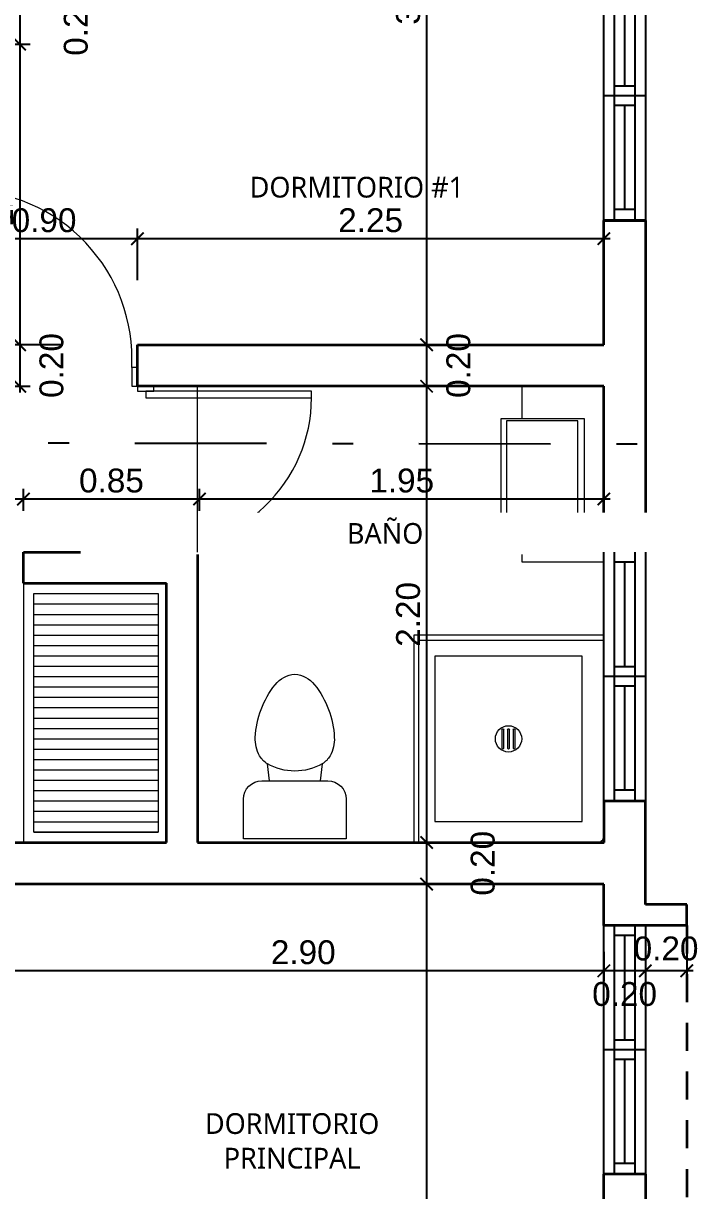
# Model space of a CAD drawing. Header units: feet. Extents: x -417 to 46, y -646 to -218.
# Drawn here: x -61.25 to -58.02, y -493.01 to -487.38 of the extents above; entities that cross this region are included whole.
import ezdxf

# ---------------------------------------------------------------- set-up
doc = ezdxf.new("R2010")
doc.units = ezdxf.units.FT
doc.header["$MEASUREMENT"] = 0
doc.linetypes.add('DASHDOT', pattern=[25.4, 12.7, -6.35, 0, -6.35])
doc.linetypes.add('HIDDEN', pattern=[0.375, 0.25, -0.125])
for name, color, linetype, lineweight in [('A-WALL', 4, 'Continuous', 25), ('closet', 8, 'Continuous', 5), ('DIM-COTAS', 1, 'Continuous', 5), ('I-FURN', 2, 'Continuous', 0), ('P-SANR-FIXT', 2, 'Continuous', 9), ('Piso', 8, 'Continuous', 9), ('puertas', 8, 'Continuous', 9), ('TXT', 2, 'Continuous', 9)]:
    doc.layers.add(name, color=color, linetype=linetype, lineweight=lineweight)
for name, color, linetype in [('DIM', 10, 'Continuous'), ('GRDUTIY', 5, 'Continuous'), ('MB3', 8, 'Continuous'), ('PERT-VENT', 2, 'Continuous')]:
    doc.layers.add(name, color=color, linetype=linetype)
doc.styles.add('ads', font='trebuc.ttf', dxfattribs={"height": 0.14})
doc.styles.get("Standard").update_dxf_attribs({"font": 'arial.ttf', "height": 0.115})
doc.dimstyles.new('KEILY', dxfattribs={"dimtxt": 0.115, "dimasz": 0.06, "dimexe": 0.05, "dimexo": 0.2, "dimgap": 0.03, "dimtad": 1, "dimzin": 1, "dimdsep": 46, "dimtxsty": 'Standard', "dimblk": 'ARCHTICK', "dimcen": 2.5, "dimdle": 0.03, "dimclrd": 256, "dimclre": 256, "dimclrt": 7, "dimadec": 0, "dimazin": 0, "dimtfac": 1, "dimtmove": 2, "dimatfit": 3, "dimfxl": 0.2, "dimfxlon": 1, "dimtolj": 1, "dimtzin": 1, "dimarcsym": 0})
pattern_1 = [(180, (-60.599084, -491.277455), (-2e-17, 0.05), [])]

# ---------------------------------------------------------------- blocks, each defined once
blk = doc.blocks.new('bath_sink_6127 - bath_sink_6127-542651-Nivel 1')
at = {"layer": 'I-FURN'}
for p, q in [((0.2933, 0.2442), (0.2933, 0.4)), ((0.3949, 0.2442), (-0.0052, 0.2442)), ((-0.0052, 0.2442), (-0.0052, -0.2448)), ((0.0254, -0.2336), (0.0254, 0.233)), ((0.0254, 0.233), (0.3695, 0.233)), ((0.3695, 0.233), (0.3695, -0.2336)), ((0.3949, -0.2448), (0.3949, 0.2442)), ((-0.0052, -0.2448), (0.3949, -0.2448)), ((0.3695, -0.2336), (0.0254, -0.2336)), ((0.2933, -0.448), (0.2933, -0.2448)), ((-0.1, -0.448), (0.2933, -0.448))]:
    blk.add_line(p, q, dxfattribs=at)
blk = doc.blocks.new('Toilet_-_Tank_-_3D_4840 - 17_ High_ Seat Not Visible-536545-Nivel 1')
at = {"layer": 'P-SANR-FIXT'}
for p, q in [((0.2476, 0.4889), (-0.2476, 0.4889)), ((-0.2476, 0.4889), (-0.2476, 0.2984)), ((0.2476, 0.2984), (0.2476, 0.4889)), ((-0.1587, 0.2096), (-0.1228, 0.2096)), ((-0.1228, 0.2096), (-0.1323, 0.127)), ((-0.1228, 0.2096), (0.1228, 0.2096)), ((0.1323, 0.127), (0.1228, 0.2096)), ((0.1228, 0.2096), (0.1588, 0.2096))]:
    blk.add_line(p, q, dxfattribs=at)
for centre, radius, start, end in [((-0.1587, 0.2984), 0.0889, 180, 270), ((0.1588, 0.2984), 0.0889, 270, 360), ((-0.0827, 0.0408), 0.0995, 119.8981, 151.0596), ((0.0005, -0.104), 0.2664, 90.1019, 119.8981), ((-0.0005, -0.104), 0.2664, 60.1019, 89.8981), ((0.0827, 0.0408), 0.0995, 28.9404, 60.1019), ((-0.0233, 0.0079), 0.1674, 151.0596, 182.709), ((0.0233, 0.0079), 0.1674, 357.291, 28.9404), ((0.2505, 0.0209), 0.4415, 182.709, 218.5058), ((-0.2505, 0.0209), 0.4415, 321.4942, 357.291), ((0.0113, -0.1694), 0.1359, 218.5058, 265.219), ((-0.0113, -0.1694), 0.1359, 274.781, 321.4942)]:
    blk.add_arc(centre, radius, start, end, dxfattribs=at)
blk = doc.blocks.new('Shower_Stall_9385 - 1-684532-Nivel 1')
at = {"layer": 'P-SANR-FIXT'}
for p, q in [((-0.5762, 0.5334), (0.4238, 0.5334)), ((-0.5762, -0.381), (-0.5762, 0.5334)), ((0.4238, 0.508), (-0.5508, 0.508)), ((-0.5508, -0.381), (-0.5508, 0.508)), ((-0.4746, -0.2794), (-0.4746, 0.4318)), ((-0.4746, 0.4318), (0.3222, 0.4318)), ((0.3222, 0.4318), (0.3222, -0.2794)), ((-0.1208, 0.1079), (-0.0316, 0.1079)), ((-0.0316, 0.0991), (-0.1208, 0.0991)), ((-0.1208, 0.0806), (-0.0316, 0.0806)), ((-0.0316, 0.0718), (-0.1208, 0.0718)), ((-0.1208, 0.0533), (-0.0316, 0.0533)), ((-0.0316, 0.0445), (-0.1208, 0.0445)), ((0.3222, -0.2794), (-0.4746, -0.2794)), ((-0.5762, -0.381), (-0.5508, -0.381)), ((-0.5508, -0.381), (0.3984, -0.381))]:
    blk.add_line(p, q, dxfattribs=at)
for centre, radius, start, end in [((-0.0762, 0.0762), 0.0635, 360, 180), ((-0.0762, 0.0762), 0.0635, 0, 180), ((-0.0762, 0.0762), 0.0635, 180, 360), ((-0.0762, 0.0762), 0.0635, 180, 360), ((-0.1208, 0.1035), 0.00444, 90, 270), ((-0.1208, 0.0762), 0.00444, 90, 270), ((-0.0316, 0.1035), 0.00444, 270, 90), ((-0.0316, 0.0762), 0.00444, 270, 90), ((-0.1208, 0.0489), 0.00444, 90, 270), ((-0.0316, 0.0489), 0.00444, 270, 90), ((0.3984, -0.3556), 0.0254, 270, 360)]:
    blk.add_arc(centre, radius, start, end, dxfattribs=at)
blk = doc.blocks.new('A$C4D292AF4')
at = {"layer": 'puertas'}
for points in [[(0.03, 0.05), (0.07, 0.05), (0.07, 1.05), (0.03, 1.05)], [(0, 0), (0.03, 0), (0.03, 0.1), (0, 0.1)], [(0.97, 0), (1, 0), (1, 0.1), (0.97, 0.1)]]:
    blk.add_lwpolyline(points, close=True, dxfattribs=at)
blk.add_arc((0.0677, 0.1465), 0.9035, 357.04812, 89.85557, dxfattribs=at)
blk = doc.blocks.new('A$C18ED6237')
at = {"layer": 'PERT-VENT', "extrusion": (-2.36783e-12, 8.94772e-16, -1)}
for p, q in [((1.2, 0.2), (0, 0.2)), ((0.6, 0.2), (0.6, 0)), ((1.2, 0.15), (0, 0.15)), ((0.0538, 0.05), (0.0538, 0.15)), ((0.5533, 0.15), (0.5533, 0.05)), ((0.6467, 0.15), (0.6467, 0.05)), ((0.5533, 0.1), (0.0538, 0.1)), ((1.1533, 0.1), (0.6467, 0.1)), ((1.2, 0.05), (0, 0.05)), ((0, 0), (1.2, 0))]:
    blk.add_line(p, q, dxfattribs=at)
at = {"layer": 'PERT-VENT'}
blk.add_line((1.1533, 0.05), (1.1533, 0.15), dxfattribs=at)
blk = doc.blocks.new('_ArchTick')
at = {"layer": 'DIM-COTAS', "color": 0, "const_width": 0.15}
blk.add_lwpolyline([(-0.5, -0.5), (0.5, 0.5)], dxfattribs=at)
blk = doc.blocks.new('*D1824')
at = {"layer": 'Defpoints', "color": 0, "transparency": 16777216}
for p in [(-58.0065, -488.3275), (-58.2065, -488.9275), (-57.5728, -488.9275)]:
    blk.add_point(p, dxfattribs=at)
at = {"layer": 'DIM', "lineweight": -2, "transparency": 16777216}
for p, q in [((-57.7728, -488.3275), (-57.5228, -488.3275)), ((-57.5728, -488.2975), (-57.5728, -488.9575)), ((-57.7728, -488.9275), (-57.5228, -488.9275))]:
    blk.add_line(p, q, dxfattribs=at)
at = {"layer": 'DIM', "lineweight": -2, "transparency": 16777216, "xscale": 0.06, "yscale": 0.06, "zscale": 0.06}
for p, rotation in [((-57.5728, -488.3275), 90), ((-57.5728, -488.9275), 270)]:
    blk.add_blockref('_ArchTick', p, dxfattribs=dict(at, rotation=rotation))
at = {"layer": 'DIM', "color": 7, "transparency": 16777216, "insert": (-57.6615, -488.6275), "char_height": 0.115, "attachment_point": 5, "rotation": 90}
blk.add_mtext('\\A1;0.60', dxfattribs=at)
blk = doc.blocks.new('*D1825')
at = {"layer": 'Defpoints', "color": 0, "transparency": 16777216}
for p in [(-58.2065, -488.9275), (-58.2065, -489.1275), (-57.5728, -489.1275)]:
    blk.add_point(p, dxfattribs=at)
at = {"layer": 'DIM', "lineweight": -2, "transparency": 16777216}
for p, q in [((-57.7728, -488.9275), (-57.5228, -488.9275)), ((-57.5728, -488.8975), (-57.5728, -489.1575)), ((-57.7728, -489.1275), (-57.5228, -489.1275))]:
    blk.add_line(p, q, dxfattribs=at)
at = {"layer": 'DIM', "lineweight": -2, "transparency": 16777216, "xscale": 0.06, "yscale": 0.06, "zscale": 0.06}
for p, rotation in [((-57.5728, -488.9275), 90), ((-57.5728, -489.1275), 270)]:
    blk.add_blockref('_ArchTick', p, dxfattribs=dict(at, rotation=rotation))
at = {"layer": 'DIM', "color": 7, "transparency": 16777216, "insert": (-57.3016, -489.0275), "char_height": 0.115, "attachment_point": 5, "rotation": 90}
blk.add_mtext('\\A1;0.20', dxfattribs=at)
blk = doc.blocks.new('*D1826')
at = {"layer": 'Defpoints', "color": 0, "transparency": 16777216}
for p in [(-58.2065, -489.1275), (-58.0065, -489.9275), (-57.5728, -489.9275)]:
    blk.add_point(p, dxfattribs=at)
at = {"layer": 'DIM', "lineweight": -2, "transparency": 16777216}
for p, q in [((-57.5728, -489.0975), (-57.5728, -489.9575)), ((-57.7728, -489.1275), (-57.5228, -489.1275)), ((-57.7728, -489.9275), (-57.5228, -489.9275))]:
    blk.add_line(p, q, dxfattribs=at)
at = {"layer": 'DIM', "lineweight": -2, "transparency": 16777216, "xscale": 0.06, "yscale": 0.06, "zscale": 0.06}
for p, rotation in [((-57.5728, -489.1275), 90), ((-57.5728, -489.9275), 270)]:
    blk.add_blockref('_ArchTick', p, dxfattribs=dict(at, rotation=rotation))
at = {"layer": 'DIM', "color": 7, "transparency": 16777216, "insert": (-57.6615, -489.5275), "char_height": 0.115, "attachment_point": 5, "rotation": 90}
blk.add_mtext('\\A1;0.80', dxfattribs=at)
blk = doc.blocks.new('*D1828')
at = {"layer": 'Defpoints', "color": 0, "transparency": 16777216}
for p in [(-58.0065, -491.1275), (-58.2919, -491.3279), (-57.5728, -491.3279)]:
    blk.add_point(p, dxfattribs=at)
at = {"layer": 'DIM', "lineweight": -2, "transparency": 16777216}
for p, q in [((-57.7728, -491.1275), (-57.5228, -491.1275)), ((-57.5728, -491.0975), (-57.5728, -491.3579)), ((-57.7728, -491.3279), (-57.5228, -491.3279))]:
    blk.add_line(p, q, dxfattribs=at)
at = {"layer": 'DIM', "lineweight": -2, "transparency": 16777216, "xscale": 0.06, "yscale": 0.06, "zscale": 0.06}
for p, rotation in [((-57.5728, -491.1275), 90), ((-57.5728, -491.3279), 270)]:
    blk.add_blockref('_ArchTick', p, dxfattribs=dict(at, rotation=rotation))
at = {"layer": 'DIM', "color": 7, "transparency": 16777216, "insert": (-57.6911, -491.0919), "char_height": 0.115, "attachment_point": 5, "rotation": 90}
blk.add_mtext('\\A1;0.20', dxfattribs=at)
blk = doc.blocks.new('*D1831')
at = {"layer": 'Defpoints', "color": 0, "transparency": 16777216}
for p in [(-58.0065, -492.9275), (-58.2065, -495.4275), (-57.5728, -495.4275)]:
    blk.add_point(p, dxfattribs=at)
at = {"layer": 'DIM', "lineweight": -2, "transparency": 16777216}
for p, q in [((-57.7728, -492.9275), (-57.5228, -492.9275)), ((-57.5728, -492.8975), (-57.5728, -495.4575)), ((-57.7728, -495.4275), (-57.5228, -495.4275))]:
    blk.add_line(p, q, dxfattribs=at)
at = {"layer": 'DIM', "lineweight": -2, "transparency": 16777216, "xscale": 0.06, "yscale": 0.06, "zscale": 0.06}
for p, rotation in [((-57.5728, -492.9275), 90), ((-57.5728, -495.4275), 270)]:
    blk.add_blockref('_ArchTick', p, dxfattribs=dict(at, rotation=rotation))
at = {"layer": 'DIM', "color": 7, "transparency": 16777216, "insert": (-57.6615, -494.1775), "char_height": 0.115, "attachment_point": 5, "rotation": 90}
blk.add_mtext('\\A1;2.50', dxfattribs=at)
blk = doc.blocks.new('*D1838')
at = {"layer": 'Defpoints', "color": 0, "transparency": 16777216}
for p in [(-58.2919, -491.3279), (-58.2927, -491.5279), (-57.5728, -491.5279)]:
    blk.add_point(p, dxfattribs=at)
at = {"layer": 'DIM', "lineweight": -2, "transparency": 16777216}
for p, q in [((-57.5728, -491.2979), (-57.5728, -491.5579)), ((-57.7728, -491.3279), (-57.5228, -491.3279)), ((-57.7728, -491.5279), (-57.5228, -491.5279))]:
    blk.add_line(p, q, dxfattribs=at)
at = {"layer": 'DIM', "lineweight": -2, "transparency": 16777216, "xscale": 0.06, "yscale": 0.06, "zscale": 0.06}
for p, rotation in [((-57.5728, -491.3279), 90), ((-57.5728, -491.5279), 270)]:
    blk.add_blockref('_ArchTick', p, dxfattribs=dict(at, rotation=rotation))
at = {"layer": 'DIM', "color": 7, "transparency": 16777216, "insert": (-57.7316, -491.4279), "char_height": 0.115, "attachment_point": 5, "rotation": 90}
blk.add_mtext('\\A1;0.20', dxfattribs=at)
blk = doc.blocks.new('*D1839')
at = {"layer": 'Defpoints', "color": 0, "transparency": 16777216}
for p in [(-58.2927, -491.5279), (-57.8927, -491.6275), (-57.5728, -491.6275)]:
    blk.add_point(p, dxfattribs=at)
at = {"layer": 'DIM', "lineweight": -2, "transparency": 16777216}
for p, q in [((-57.7728, -491.5279), (-57.5228, -491.5279)), ((-57.5728, -491.4979), (-57.5728, -491.6575)), ((-57.6927, -491.6275), (-57.5228, -491.6275))]:
    blk.add_line(p, q, dxfattribs=at)
at = {"layer": 'DIM', "lineweight": -2, "transparency": 16777216, "xscale": 0.06, "yscale": 0.06, "zscale": 0.06}
for p, rotation in [((-57.5728, -491.5279), 90), ((-57.5728, -491.6275), 270)]:
    blk.add_blockref('_ArchTick', p, dxfattribs=dict(at, rotation=rotation))
at = {"layer": 'DIM', "color": 7, "transparency": 16777216, "insert": (-57.3016, -491.5777), "char_height": 0.115, "attachment_point": 5, "rotation": 90}
blk.add_mtext('\\A1;0.10', dxfattribs=at)
blk = doc.blocks.new('*D1956')
at = {"layer": 'Defpoints', "color": 0, "transparency": 16777216}
for p in [(-59.0152, -485.5275), (-59.3042, -488.9275), (-59.0152, -488.9275)]:
    blk.add_point(p, dxfattribs=at)
at = {"layer": 'DIM', "lineweight": -2, "transparency": 16777216}
for p, q in [((-59.3042, -485.4975), (-59.3042, -488.9575)), ((-59.2152, -485.5275), (-59.3542, -485.5275)), ((-59.2152, -488.9275), (-59.3542, -488.9275))]:
    blk.add_line(p, q, dxfattribs=at)
at = {"layer": 'DIM', "lineweight": -2, "transparency": 16777216, "xscale": 0.06, "yscale": 0.06, "zscale": 0.06}
for p, rotation in [((-59.3042, -485.5275), 90), ((-59.3042, -488.9275), 270)]:
    blk.add_blockref('_ArchTick', p, dxfattribs=dict(at, rotation=rotation))
at = {"layer": 'DIM', "color": 7, "transparency": 16777216, "insert": (-59.3929, -487.2275), "char_height": 0.115, "attachment_point": 5, "rotation": 90}
blk.add_mtext('\\A1;3.40', dxfattribs=at)
blk = doc.blocks.new('*D1957')
at = {"layer": 'Defpoints', "color": 0, "transparency": 16777216}
for p in [(-59.0152, -488.9275), (-59.3839, -489.1275), (-59.3042, -489.1275)]:
    blk.add_point(p, dxfattribs=at)
at = {"layer": 'DIM', "lineweight": -2, "transparency": 16777216}
for p, q in [((-59.2152, -488.9275), (-59.3542, -488.9275)), ((-59.3042, -488.8975), (-59.3042, -489.1575)), ((-59.3042, -489.1275), (-59.2542, -489.1275))]:
    blk.add_line(p, q, dxfattribs=at)
at = {"layer": 'DIM', "lineweight": -2, "transparency": 16777216, "xscale": 0.06, "yscale": 0.06, "zscale": 0.06}
for p, rotation in [((-59.3042, -488.9275), 90), ((-59.3042, -489.1275), 270)]:
    blk.add_blockref('_ArchTick', p, dxfattribs=dict(at, rotation=rotation))
at = {"layer": 'DIM', "color": 7, "transparency": 16777216, "insert": (-59.1504, -489.0275), "char_height": 0.115, "attachment_point": 5, "rotation": 90}
blk.add_mtext('\\A1;0.20', dxfattribs=at)
blk = doc.blocks.new('*D1958')
at = {"layer": 'Defpoints', "color": 0, "transparency": 16777216}
for p in [(-59.3839, -489.1275), (-59.5532, -491.3279), (-59.3042, -491.3279)]:
    blk.add_point(p, dxfattribs=at)
at = {"layer": 'DIM', "lineweight": -2, "transparency": 16777216}
for p, q in [((-59.3042, -489.0975), (-59.3042, -491.3579)), ((-59.3042, -489.1275), (-59.2542, -489.1275)), ((-59.3532, -491.3279), (-59.2542, -491.3279))]:
    blk.add_line(p, q, dxfattribs=at)
at = {"layer": 'DIM', "lineweight": -2, "transparency": 16777216, "xscale": 0.06, "yscale": 0.06, "zscale": 0.06}
for p, rotation in [((-59.3042, -489.1275), 90), ((-59.3042, -491.3279), 270)]:
    blk.add_blockref('_ArchTick', p, dxfattribs=dict(at, rotation=rotation))
at = {"layer": 'DIM', "color": 7, "transparency": 16777216, "insert": (-59.3929, -490.2277), "char_height": 0.115, "attachment_point": 5, "rotation": 90}
blk.add_mtext('\\A1;2.20', dxfattribs=at)
blk = doc.blocks.new('*D1959')
at = {"layer": 'Defpoints', "color": 0, "transparency": 16777216}
for p in [(-59.5532, -491.3279), (-59.5632, -491.5279), (-59.3042, -491.5279)]:
    blk.add_point(p, dxfattribs=at)
at = {"layer": 'DIM', "lineweight": -2, "transparency": 16777216}
for p, q in [((-59.3042, -491.2979), (-59.3042, -491.5579)), ((-59.3532, -491.3279), (-59.2542, -491.3279)), ((-59.3632, -491.5279), (-59.2542, -491.5279))]:
    blk.add_line(p, q, dxfattribs=at)
at = {"layer": 'DIM', "lineweight": -2, "transparency": 16777216, "xscale": 0.06, "yscale": 0.06, "zscale": 0.06}
for p, rotation in [((-59.3042, -491.3279), 90), ((-59.3042, -491.5279), 270)]:
    blk.add_blockref('_ArchTick', p, dxfattribs=dict(at, rotation=rotation))
at = {"layer": 'DIM', "color": 7, "transparency": 16777216, "insert": (-59.033, -491.4279), "char_height": 0.115, "attachment_point": 5, "rotation": 90}
blk.add_mtext('\\A1;0.20', dxfattribs=at)
blk = doc.blocks.new('*D1960')
at = {"layer": 'Defpoints', "color": 0, "transparency": 16777216}
for p in [(-59.5632, -491.5279), (-59.7724, -495.4275), (-59.3042, -495.4275)]:
    blk.add_point(p, dxfattribs=at)
at = {"layer": 'DIM', "lineweight": -2, "transparency": 16777216}
for p, q in [((-59.3632, -491.5279), (-59.2542, -491.5279)), ((-59.3042, -491.4979), (-59.3042, -495.4575)), ((-59.5042, -495.4275), (-59.2542, -495.4275))]:
    blk.add_line(p, q, dxfattribs=at)
at = {"layer": 'DIM', "lineweight": -2, "transparency": 16777216, "xscale": 0.06, "yscale": 0.06, "zscale": 0.06}
for p, rotation in [((-59.3042, -491.5279), 90), ((-59.3042, -495.4275), 270)]:
    blk.add_blockref('_ArchTick', p, dxfattribs=dict(at, rotation=rotation))
at = {"layer": 'DIM', "color": 7, "transparency": 16777216, "insert": (-59.3929, -493.4777), "char_height": 0.115, "attachment_point": 5, "rotation": 90}
blk.add_mtext('\\A1;3.90', dxfattribs=at)
blk = doc.blocks.new('*D1962')
at = {"layer": 'Defpoints', "color": 0, "transparency": 16777216}
for p in [(-61.7991, -487.2775), (-61.5991, -487.4775), (-61.2667, -487.4775)]:
    blk.add_point(p, dxfattribs=at)
at = {"layer": 'DIM', "lineweight": -2, "transparency": 16777216}
for p, q in [((-61.2667, -487.2475), (-61.2667, -487.5075)), ((-61.4667, -487.2775), (-61.2167, -487.2775)), ((-61.3991, -487.4775), (-61.2167, -487.4775))]:
    blk.add_line(p, q, dxfattribs=at)
at = {"layer": 'DIM', "lineweight": -2, "transparency": 16777216, "xscale": 0.06, "yscale": 0.06, "zscale": 0.06}
for p, rotation in [((-61.2667, -487.2775), 90), ((-61.2667, -487.4775), 270)]:
    blk.add_blockref('_ArchTick', p, dxfattribs=dict(at, rotation=rotation))
at = {"layer": 'DIM', "color": 7, "transparency": 16777216, "insert": (-60.9956, -487.3775), "char_height": 0.115, "attachment_point": 5, "rotation": 90}
blk.add_mtext('\\A1;0.20', dxfattribs=at)
blk = doc.blocks.new('*D1963')
at = {"layer": 'Defpoints', "color": 0, "transparency": 16777216}
for p in [(-61.5991, -487.4775), (-61.2667, -488.9275), (-60.6991, -488.9275)]:
    blk.add_point(p, dxfattribs=at)
at = {"layer": 'DIM', "lineweight": -2, "transparency": 16777216}
for p, q in [((-61.3991, -487.4775), (-61.2167, -487.4775)), ((-61.2667, -487.4475), (-61.2667, -488.9575)), ((-61.0667, -488.9275), (-61.3167, -488.9275))]:
    blk.add_line(p, q, dxfattribs=at)
at = {"layer": 'DIM', "lineweight": -2, "transparency": 16777216, "xscale": 0.06, "yscale": 0.06, "zscale": 0.06}
for p, rotation in [((-61.2667, -487.4775), 90), ((-61.2667, -488.9275), 270)]:
    blk.add_blockref('_ArchTick', p, dxfattribs=dict(at, rotation=rotation))
at = {"layer": 'DIM', "color": 7, "transparency": 16777216, "insert": (-61.3555, -488.2025), "char_height": 0.115, "attachment_point": 5, "rotation": 90}
blk.add_mtext('\\A1;1.45', dxfattribs=at)
blk = doc.blocks.new('*D1964')
at = {"layer": 'Defpoints', "color": 0, "transparency": 16777216}
for p in [(-60.6991, -488.9275), (-61.6582, -489.1275), (-61.2667, -489.1275)]:
    blk.add_point(p, dxfattribs=at)
at = {"layer": 'DIM', "lineweight": -2, "transparency": 16777216}
for p, q in [((-61.0667, -488.9275), (-61.3167, -488.9275)), ((-61.2667, -488.8975), (-61.2667, -489.1575)), ((-61.4582, -489.1275), (-61.2167, -489.1275))]:
    blk.add_line(p, q, dxfattribs=at)
at = {"layer": 'DIM', "lineweight": -2, "transparency": 16777216, "xscale": 0.06, "yscale": 0.06, "zscale": 0.06}
for p, rotation in [((-61.2667, -488.9275), 90), ((-61.2667, -489.1275), 270)]:
    blk.add_blockref('_ArchTick', p, dxfattribs=dict(at, rotation=rotation))
at = {"layer": 'DIM', "color": 7, "transparency": 16777216, "insert": (-61.113, -489.0275), "char_height": 0.115, "attachment_point": 5, "rotation": 90}
blk.add_mtext('\\A1;0.20', dxfattribs=at)
blk = doc.blocks.new('*D1922')
at = {"layer": 'Defpoints', "color": 0, "transparency": 16777216}
for p in [(-58.4491, -488.3275), (-60.6991, -488.4163), (-60.6991, -488.9275)]:
    blk.add_point(p, dxfattribs=at)
at = {"layer": 'DIM', "lineweight": -2, "transparency": 16777216}
for p, q in [((-60.6991, -488.6163), (-60.6991, -488.3663)), ((-58.4191, -488.4163), (-60.7291, -488.4163)), ((-58.4491, -488.4163), (-58.4491, -488.4663))]:
    blk.add_line(p, q, dxfattribs=at)
at = {"layer": 'DIM', "lineweight": -2, "transparency": 16777216, "xscale": 0.06, "yscale": 0.06, "zscale": 0.06, "rotation": 180}
blk.add_blockref('_ArchTick', (-60.6991, -488.4163), dxfattribs=at)
at = {"layer": 'DIM', "lineweight": -2, "transparency": 16777216, "xscale": 0.06, "yscale": 0.06, "zscale": 0.06}
blk.add_blockref('_ArchTick', (-58.4491, -488.4163), dxfattribs=at)
at = {"layer": 'DIM', "color": 7, "transparency": 16777216, "insert": (-59.5741, -488.3276), "char_height": 0.115, "attachment_point": 5}
blk.add_mtext('\\A1;2.25', dxfattribs=at)
blk = doc.blocks.new('*D1923')
at = {"layer": 'Defpoints', "color": 0, "transparency": 16777216}
for p in [(-61.5991, -488.4163), (-61.5991, -488.9275), (-60.6991, -488.9275)]:
    blk.add_point(p, dxfattribs=at)
at = {"layer": 'DIM', "lineweight": -2, "transparency": 16777216}
for p, q in [((-61.5991, -488.6163), (-61.5991, -488.3663)), ((-60.6991, -488.6163), (-60.6991, -488.3663)), ((-60.6691, -488.4163), (-61.6291, -488.4163))]:
    blk.add_line(p, q, dxfattribs=at)
at = {"layer": 'DIM', "lineweight": -2, "transparency": 16777216, "xscale": 0.06, "yscale": 0.06, "zscale": 0.06, "rotation": 180}
blk.add_blockref('_ArchTick', (-61.5991, -488.4163), dxfattribs=at)
at = {"layer": 'DIM', "lineweight": -2, "transparency": 16777216, "xscale": 0.06, "yscale": 0.06, "zscale": 0.06}
blk.add_blockref('_ArchTick', (-60.6991, -488.4163), dxfattribs=at)
at = {"layer": 'DIM', "color": 7, "transparency": 16777216, "insert": (-61.1491, -488.3276), "char_height": 0.115, "attachment_point": 5}
blk.add_mtext('\\A1;0.90', dxfattribs=at)
blk = doc.blocks.new('*D1936')
at = {"layer": 'Defpoints', "color": 0, "transparency": 16777216}
for p in [(-60.3991, -489.6716), (-58.4491, -489.8586), (-60.3991, -489.9275)]:
    blk.add_point(p, dxfattribs=at)
at = {"layer": 'DIM', "lineweight": -2, "transparency": 16777216}
for p, q in [((-60.3991, -489.7275), (-60.3991, -489.6216)), ((-58.4491, -489.6716), (-58.4491, -489.6216)), ((-58.4191, -489.6716), (-60.4291, -489.6716))]:
    blk.add_line(p, q, dxfattribs=at)
at = {"layer": 'DIM', "lineweight": -2, "transparency": 16777216, "xscale": 0.06, "yscale": 0.06, "zscale": 0.06, "rotation": 180}
blk.add_blockref('_ArchTick', (-60.3991, -489.6716), dxfattribs=at)
at = {"layer": 'DIM', "lineweight": -2, "transparency": 16777216, "xscale": 0.06, "yscale": 0.06, "zscale": 0.06}
blk.add_blockref('_ArchTick', (-58.4491, -489.6716), dxfattribs=at)
at = {"layer": 'DIM', "color": 7, "transparency": 16777216, "insert": (-59.4241, -489.5829), "char_height": 0.115, "attachment_point": 5}
blk.add_mtext('\\A1;1.95', dxfattribs=at)
blk = doc.blocks.new('*D1937')
at = {"layer": 'Defpoints', "color": 0, "transparency": 16777216}
for p in [(-61.2491, -489.6716), (-61.2491, -489.9275), (-60.3991, -489.9275)]:
    blk.add_point(p, dxfattribs=at)
at = {"layer": 'DIM', "lineweight": -2, "transparency": 16777216}
for p, q in [((-61.2491, -489.7275), (-61.2491, -489.6216)), ((-60.3991, -489.7275), (-60.3991, -489.6216)), ((-60.3691, -489.6716), (-61.2791, -489.6716))]:
    blk.add_line(p, q, dxfattribs=at)
at = {"layer": 'DIM', "lineweight": -2, "transparency": 16777216, "xscale": 0.06, "yscale": 0.06, "zscale": 0.06, "rotation": 180}
blk.add_blockref('_ArchTick', (-61.2491, -489.6716), dxfattribs=at)
at = {"layer": 'DIM', "lineweight": -2, "transparency": 16777216, "xscale": 0.06, "yscale": 0.06, "zscale": 0.06}
blk.add_blockref('_ArchTick', (-60.3991, -489.6716), dxfattribs=at)
at = {"layer": 'DIM', "color": 7, "transparency": 16777216, "insert": (-60.8241, -489.5829), "char_height": 0.115, "attachment_point": 5}
blk.add_mtext('\\A1;0.85', dxfattribs=at)
blk = doc.blocks.new('*D1938')
at = {"layer": 'Defpoints', "color": 0, "transparency": 16777216}
for p in [(-62.3491, -489.6716), (-61.2491, -489.9275), (-62.3491, -490.3275)]:
    blk.add_point(p, dxfattribs=at)
at = {"layer": 'DIM', "lineweight": -2, "transparency": 16777216}
for p, q in [((-62.3491, -489.8716), (-62.3491, -489.6216)), ((-61.2491, -489.7275), (-61.2491, -489.6216)), ((-61.2191, -489.6716), (-62.3791, -489.6716))]:
    blk.add_line(p, q, dxfattribs=at)
at = {"layer": 'DIM', "lineweight": -2, "transparency": 16777216, "xscale": 0.06, "yscale": 0.06, "zscale": 0.06, "rotation": 180}
blk.add_blockref('_ArchTick', (-62.3491, -489.6716), dxfattribs=at)
at = {"layer": 'DIM', "lineweight": -2, "transparency": 16777216, "xscale": 0.06, "yscale": 0.06, "zscale": 0.06}
blk.add_blockref('_ArchTick', (-61.2491, -489.6716), dxfattribs=at)
at = {"layer": 'DIM', "color": 7, "transparency": 16777216, "insert": (-61.7991, -489.5829), "char_height": 0.115, "attachment_point": 5}
blk.add_mtext('\\A1;1.10', dxfattribs=at)
blk = doc.blocks.new('*D1943')
at = {"layer": 'Defpoints', "color": 0, "transparency": 16777216}
for p in [(-58.2491, -491.6554), (-58.0491, -491.6554), (-58.2491, -491.9464)]:
    blk.add_point(p, dxfattribs=at)
at = {"layer": 'DIM', "lineweight": -2, "transparency": 16777216}
for p, q in [((-58.2491, -491.8554), (-58.2491, -491.9964)), ((-58.0491, -491.8554), (-58.0491, -491.9964)), ((-58.0191, -491.9464), (-58.2791, -491.9464))]:
    blk.add_line(p, q, dxfattribs=at)
at = {"layer": 'DIM', "lineweight": -2, "transparency": 16777216, "xscale": 0.06, "yscale": 0.06, "zscale": 0.06, "rotation": 180}
blk.add_blockref('_ArchTick', (-58.2491, -491.9464), dxfattribs=at)
at = {"layer": 'DIM', "lineweight": -2, "transparency": 16777216, "xscale": 0.06, "yscale": 0.06, "zscale": 0.06}
blk.add_blockref('_ArchTick', (-58.0491, -491.9464), dxfattribs=at)
at = {"layer": 'DIM', "color": 7, "transparency": 16777216, "insert": (-58.1491, -491.8394), "char_height": 0.115, "attachment_point": 5}
blk.add_mtext('\\A1;0.20', dxfattribs=at)
blk = doc.blocks.new('*D1944')
at = {"layer": 'Defpoints', "color": 0, "transparency": 16777216}
for p in [(-58.4491, -491.6554), (-58.2491, -491.6554), (-58.4491, -491.9464)]:
    blk.add_point(p, dxfattribs=at)
at = {"layer": 'DIM', "lineweight": -2, "transparency": 16777216}
for p, q in [((-58.4491, -491.8554), (-58.4491, -491.9964)), ((-58.2491, -491.8554), (-58.2491, -491.9964)), ((-58.2191, -491.9464), (-58.4791, -491.9464))]:
    blk.add_line(p, q, dxfattribs=at)
at = {"layer": 'DIM', "lineweight": -2, "transparency": 16777216, "xscale": 0.06, "yscale": 0.06, "zscale": 0.06, "rotation": 180}
blk.add_blockref('_ArchTick', (-58.4491, -491.9464), dxfattribs=at)
at = {"layer": 'DIM', "lineweight": -2, "transparency": 16777216, "xscale": 0.06, "yscale": 0.06, "zscale": 0.06}
blk.add_blockref('_ArchTick', (-58.2491, -491.9464), dxfattribs=at)
at = {"layer": 'DIM', "color": 7, "transparency": 16777216, "insert": (-58.3491, -492.059), "char_height": 0.115, "attachment_point": 5}
blk.add_mtext('\\A1;0.20', dxfattribs=at)
blk = doc.blocks.new('*D1945')
at = {"layer": 'Defpoints', "color": 0, "transparency": 16777216}
for p in [(-61.3491, -491.4558), (-58.4491, -491.6554), (-61.3491, -491.9464)]:
    blk.add_point(p, dxfattribs=at)
at = {"layer": 'DIM', "lineweight": -2, "transparency": 16777216}
for p, q in [((-61.3491, -491.7464), (-61.3491, -491.9964)), ((-58.4491, -491.8554), (-58.4491, -491.9964)), ((-58.4191, -491.9464), (-61.3791, -491.9464))]:
    blk.add_line(p, q, dxfattribs=at)
at = {"layer": 'DIM', "lineweight": -2, "transparency": 16777216, "xscale": 0.06, "yscale": 0.06, "zscale": 0.06, "rotation": 180}
blk.add_blockref('_ArchTick', (-61.3491, -491.9464), dxfattribs=at)
at = {"layer": 'DIM', "lineweight": -2, "transparency": 16777216, "xscale": 0.06, "yscale": 0.06, "zscale": 0.06}
blk.add_blockref('_ArchTick', (-58.4491, -491.9464), dxfattribs=at)
at = {"layer": 'DIM', "color": 7, "transparency": 16777216, "insert": (-59.8991, -491.8577), "char_height": 0.115, "attachment_point": 5}
blk.add_mtext('\\A1;2.90', dxfattribs=at)

msp = doc.modelspace()

# ---------------------------------------------------------------- hatches: boundary and pattern name
at = {"layer": 'Piso'}
h = msp.add_hatch(dxfattribs=at)
h.set_pattern_fill('ANSI31', color=256, scale=0.4, angle=315, style=0)
h.set_pattern_definition(pattern_1)
h.paths.add_polyline_path([(-60.5991, -491.2775), (-61.1991, -491.2775), (-61.1991, -490.1275), (-60.5991, -490.1275)])
h = msp.add_hatch(dxfattribs=at)
h.set_pattern_fill('ANSI31', color=256, scale=0.4, angle=315, style=0)
h.set_pattern_definition(pattern_1)
h.paths.add_polyline_path([(-60.5991, -491.2775), (-61.1991, -491.2775), (-61.1991, -490.1275), (-60.5991, -490.1275)])

# ---------------------------------------------------------------- linework, layer by layer
at = {"layer": 'A-WALL', "lineweight": 35, "extrusion": (-2.36659e-12, 8.94772e-16, -1)}
for p, q in [((-58.4491, -488.3275), (-58.2491, -488.3275)), ((-58.4491, -488.9275), (-58.4491, -488.3275)), ((-58.2491, -488.3275), (-58.4491, -488.3275)), ((-58.4491, -488.3275), (-58.2491, -488.3275)), ((-58.4491, -488.3275), (-58.2491, -488.3275)), ((-58.4491, -488.9275), (-58.4491, -488.3275)), ((-58.2491, -488.3275), (-58.4491, -488.3275)), ((-58.4491, -488.3275), (-58.2491, -488.3275)), ((-58.2491, -488.3275), (-58.2491, -489.9275)), ((-58.2491, -488.3275), (-58.2491, -489.9275)), ((-60.6991, -488.9275), (-58.4491, -488.9275)), ((-60.6991, -489.1275), (-60.6991, -488.9275)), ((-60.6991, -488.9275), (-58.4491, -488.9275)), ((-60.6991, -489.1275), (-60.6991, -488.9275)), ((-58.4491, -489.1275), (-60.6991, -489.1275)), ((-58.4491, -489.1275), (-60.6991, -489.1275)), ((-58.4491, -489.9275), (-58.4491, -489.1275)), ((-58.4491, -489.9275), (-58.4491, -489.1275)), ((-61.2491, -489.9275), (-60.4091, -489.9275)), ((-61.2491, -489.9275), (-60.4091, -489.9275)), ((-60.4091, -489.9275), (-60.4091, -491.3279)), ((-60.4091, -489.9275), (-60.4091, -491.3279)), ((-58.2491, -489.9275), (-58.4491, -489.9275)), ((-58.2491, -489.9275), (-58.4491, -489.9275)), ((-58.2491, -489.9275), (-58.4491, -489.9275)), ((-58.2491, -489.9275), (-58.4491, -489.9275)), ((-61.2491, -490.0775), (-60.5591, -490.0775)), ((-61.2491, -490.0775), (-60.5591, -490.0775)), ((-60.5591, -491.3279), (-60.5591, -490.0775)), ((-60.5591, -491.3279), (-60.5591, -490.0775)), ((-60.5591, -491.3275), (-60.5591, -491.0275)), ((-60.5591, -491.3275), (-60.5591, -491.0275)), ((-58.4491, -491.1275), (-58.2491, -491.1275)), ((-58.4491, -491.1275), (-58.2491, -491.1275)), ((-58.4483, -491.3279), (-58.4483, -491.1308)), ((-58.4483, -491.3279), (-58.4483, -491.1308)), ((-58.2491, -491.6275), (-58.2491, -491.1275)), ((-58.2491, -491.6275), (-58.2491, -491.1275)), ((-61.3325, -491.3279), (-60.5591, -491.3279)), ((-61.3325, -491.3279), (-60.5591, -491.3279)), ((-60.4091, -491.3279), (-58.4483, -491.3279)), ((-60.4091, -491.3279), (-58.4483, -491.3279)), ((-58.4491, -491.5279), (-61.3325, -491.5279)), ((-58.4491, -491.5279), (-61.3325, -491.5279)), ((-58.4491, -495.4275), (-58.4491, -492.9275)), ((-58.4491, -495.4275), (-58.4491, -492.9275)), ((-58.2491, -492.9275), (-58.2491, -495.6275)), ((-58.2491, -492.9275), (-58.2491, -495.6275))]:
    msp.add_line(p, q, dxfattribs=at)
at = {"layer": 'A-WALL', "lineweight": 35}
for p, q in [((-61.2491, -490.0775), (-61.2491, -489.9275)), ((-61.2491, -490.0775), (-61.2491, -489.9275)), ((-58.4491, -491.7275), (-58.4491, -491.5279)), ((-58.4491, -491.7275), (-58.4491, -491.5279)), ((-58.0491, -491.6275), (-58.2491, -491.6275)), ((-58.0491, -491.7275), (-58.4491, -491.7275)), ((-58.2491, -492.9275), (-58.4491, -492.9275)), ((-58.2491, -492.9275), (-58.4491, -492.9275))]:
    msp.add_line(p, q, dxfattribs=at)
at = {"layer": 'A-WALL', "lineweight": 35, "extrusion": (2.36783e-12, 8.94772e-16, -1)}
msp.add_line((-58.0491, -491.7275), (-58.0491, -491.6275), dxfattribs=at)
at = {"layer": 'closet'}
msp.add_line((-61.2491, -490.0775), (-61.2491, -491.3279), dxfattribs=at)
msp.add_line((-61.2491, -490.0775), (-61.2491, -491.3279), dxfattribs=at)
msp.add_line((-61.2491, -490.0775), (-61.2491, -491.3279), dxfattribs=at)
msp.add_line((-61.2491, -490.0775), (-61.2491, -491.3279), dxfattribs=at)
at = {"layer": 'GRDUTIY', "color": 8, "linetype": 'DASHDOT', "ltscale": 0.05}
msp.add_line((-82.6312, -489.3631), (-55.8856, -489.4101), dxfattribs=at)
at = {"layer": 'MB3', "linetype": 'HIDDEN', "lineweight": 35, "ltscale": 0.54}
msp.add_line((-58.0491, -491.7275), (-58.0491, -495.8275), dxfattribs=at)
at = {"layer": 'Piso'}
msp.add_line((-60.4091, -489.9275), (-60.4091, -489.1275), dxfattribs=at)
msp.add_lwpolyline([(-60.5991, -491.2775), (-61.1991, -491.2775), (-61.1991, -490.1275), (-60.5991, -490.1275)], close=True, dxfattribs=at)
msp.add_lwpolyline([(-60.5991, -491.2775), (-61.1991, -491.2775), (-61.1991, -490.1275), (-60.5991, -490.1275)], close=True, dxfattribs=at)

# ---------------------------------------------------------------- block references
at = {"xscale": -1, "rotation": 270}
msp.add_blockref('A$C18ED6237', (-58.4491, -492.9275), dxfattribs=at)
at = {"layer": 'I-FURN', "extrusion": (-2.36659e-12, 8.94772e-16, -1)}
msp.add_blockref('bath_sink_6127 - bath_sink_6127-542651-Nivel 1', (58.5491, -489.5275), dxfattribs=at)
msp.add_blockref('bath_sink_6127 - bath_sink_6127-542651-Nivel 1', (58.5491, -489.5275), dxfattribs=at)
at = {"layer": 'P-SANR-FIXT', "extrusion": (-2.36659e-12, 8.94772e-16, -1)}
for name, p, rotation in [('Shower_Stall_9385 - 1-684532-Nivel 1', (58.8329, -490.9041), 269.9999999999968), ('Shower_Stall_9385 - 1-684532-Nivel 1', (58.8329, -490.9041), 269.9999999999968), ('Toilet_-_Tank_-_3D_4840 - 17_ High_ Seat Not Visible-536545-Nivel 1', (59.9397, -490.821), 180), ('Toilet_-_Tank_-_3D_4840 - 17_ High_ Seat Not Visible-536545-Nivel 1', (59.9397, -490.821), 180)]:
    msp.add_blockref(name, p, dxfattribs=dict(at, rotation=rotation))
at = {"layer": 'puertas', "extrusion": (-2.36659e-12, 8.94772e-16, -1), "xscale": -0.9000000000000057, "yscale": 0.8999999999999915, "zscale": 0.899999999999998}
msp.add_blockref('A$C4D292AF4', (61.5991, -489.1275), dxfattribs=at)
msp.add_blockref('A$C4D292AF4', (61.5991, -489.1275), dxfattribs=at)
at = {"layer": 'puertas', "extrusion": (-2.36659e-12, 8.94772e-16, -1), "xscale": -0.8000000000000114, "yscale": 0.8000000000000114, "zscale": 0.8000000000000114, "rotation": 89.999999999998}
msp.add_blockref('A$C4D292AF4', (60.6991, -489.1275), dxfattribs=at)
msp.add_blockref('A$C4D292AF4', (60.6991, -489.1275), dxfattribs=at)

# ---------------------------------------------------------------- texts
at = {"layer": 'TXT', "insert": (-59.9526, -492.6332), "char_height": 0.1, "width": 2.838, "attachment_point": 2, "style": 'ads', "bg_fill": 2}
msp.add_mtext('DORMITORIO \\PPRINCIPAL', dxfattribs=at)

# ---------------------------------------------------------------- dimensions: what is measured, and where the dimension line sits
at = {"layer": 'DIM'}
for base, p1, p2, angle, picture, middle in [((-61.2667, -487.4775), (-61.7991, -487.2775), (-61.5991, -487.4775), 90, '*D1962', (-60.9956, -487.3775)), ((-61.2667, -489.1275), (-60.6991, -488.9275), (-61.6582, -489.1275), 90, '*D1964', (-61.113, -489.0275)), ((-59.3042, -489.1275), (-59.0152, -488.9275), (-59.3839, -489.1275), 90, '*D1957', (-59.1504, -489.0275)), ((-57.5728, -489.1275), (-58.2065, -488.9275), (-58.2065, -489.1275), 90, '*D1825', (-57.3016, -489.0275)), ((-62.3491, -489.6716), (-61.2491, -489.9275), (-62.3491, -490.3275), 180, '*D1938', (-61.7991, -489.5829)), ((-59.3042, -491.5279), (-59.5532, -491.3279), (-59.5632, -491.5279), 90, '*D1959', (-59.033, -491.4279)), ((-57.5728, -491.6275), (-58.2927, -491.5279), (-57.8927, -491.6275), 90, '*D1839', (-57.3016, -491.5777)), ((-61.3491, -491.9464), (-58.4491, -491.6554), (-61.3491, -491.4558), 180, '*D1945', (-59.8991, -491.8577)), ((-57.5728, -495.4275), (-58.0065, -492.9275), (-58.2065, -495.4275), 90, '*D1831', (-57.6615, -494.1775))]:
    dim = msp.add_linear_dim(base=base, p1=p1, p2=p2, angle=angle, dimstyle='KEILY', dxfattribs=at)
    dim.commit()
    dim.dimension.update_dxf_attribs({"geometry": picture, "text_midpoint": middle})
for base, p1, p2, angle, picture, middle in [((-57.5728, -491.3279), (-58.0065, -491.1275), (-58.2919, -491.3279), 90, '*D1828', (-57.6911, -491.0919)), ((-57.5728, -491.5279), (-58.2919, -491.3279), (-58.2927, -491.5279), 90, '*D1838', (-57.7316, -491.4279)), ((-58.4491, -491.9464), (-58.2491, -491.6554), (-58.4491, -491.6554), 180, '*D1944', (-58.3491, -492.059)), ((-58.2491, -491.9464), (-58.0491, -491.6554), (-58.2491, -491.6554), 180, '*D1943', (-58.1491, -491.8394))]:
    dim = msp.add_linear_dim(base=base, p1=p1, p2=p2, angle=angle, dimstyle='KEILY', dxfattribs=at)
    dim.commit()
    dim.dimension.update_dxf_attribs({"geometry": picture, "text_midpoint": middle, "dimtype": 160})

# ---------------------------------------------------------------- next in the draw order: texts
at = {"layer": 'TXT', "char_height": 0.1, "width": 2.838, "attachment_point": 2, "style": 'ads', "bg_fill": 2}
for s, insert in [('DORMITORIO #1', (-59.6405, -488.1176)), ('BAÑO', (-59.5043, -489.7874))]:
    msp.add_mtext(s, dxfattribs=dict(at, insert=insert))

# ---------------------------------------------------------------- next in the draw order: dimensions: what is measured, and where the dimension line sits
at = {"layer": 'DIM'}
dim = msp.add_linear_dim(base=(-59.3042, -495.4275), p1=(-59.5632, -491.5279), p2=(-59.7724, -495.4275), angle=90, dimstyle='KEILY', dxfattribs=at)
dim.commit()
dim.dimension.update_dxf_attribs({"geometry": '*D1960', "text_midpoint": (-59.3929, -493.4777)})

# ---------------------------------------------------------------- next in the draw order: linework, layer by layer
at = {"layer": 'Piso'}
msp.add_line((-60.4091, -489.9275), (-60.4091, -489.1275), dxfattribs=at)

# ---------------------------------------------------------------- next in the draw order: block references
at = {"xscale": -1, "rotation": 270}
for p in [(-58.4491, -488.3275), (-58.4491, -491.1275)]:
    msp.add_blockref('A$C18ED6237', p, dxfattribs=at)

# ---------------------------------------------------------------- next in the draw order: dimensions: what is measured, and where the dimension line sits
at = {"layer": 'DIM'}
for base, p1, p2, angle, picture, middle in [((-59.3042, -488.9275), (-59.0152, -485.5275), (-59.0152, -488.9275), 90, '*D1956', (-59.3929, -487.2275)), ((-61.2667, -488.9275), (-61.5991, -487.4775), (-60.6991, -488.9275), 90, '*D1963', (-61.3555, -488.2025)), ((-61.5991, -488.4163), (-60.6991, -488.9275), (-61.5991, -488.9275), 180, '*D1923', (-61.1491, -488.3276)), ((-60.6991, -488.4163), (-58.4491, -488.3275), (-60.6991, -488.9275), 180, '*D1922', (-59.5741, -488.3276)), ((-57.5728, -488.9275), (-58.0065, -488.3275), (-58.2065, -488.9275), 90, '*D1824', (-57.6615, -488.6275)), ((-59.3042, -491.3279), (-59.3839, -489.1275), (-59.5532, -491.3279), 90, '*D1958', (-59.3929, -490.2277)), ((-57.5728, -489.9275), (-58.2065, -489.1275), (-58.0065, -489.9275), 90, '*D1826', (-57.6615, -489.5275)), ((-61.2491, -489.6716), (-60.3991, -489.9275), (-61.2491, -489.9275), 180, '*D1937', (-60.8241, -489.5829)), ((-60.3991, -489.6716), (-58.4491, -489.8586), (-60.3991, -489.9275), 180, '*D1936', (-59.4241, -489.5829))]:
    dim = msp.add_linear_dim(base=base, p1=p1, p2=p2, angle=angle, dimstyle='KEILY', dxfattribs=at)
    dim.commit()
    dim.dimension.update_dxf_attribs({"geometry": picture, "text_midpoint": middle})

doc.saveas('drawing.dxf')
